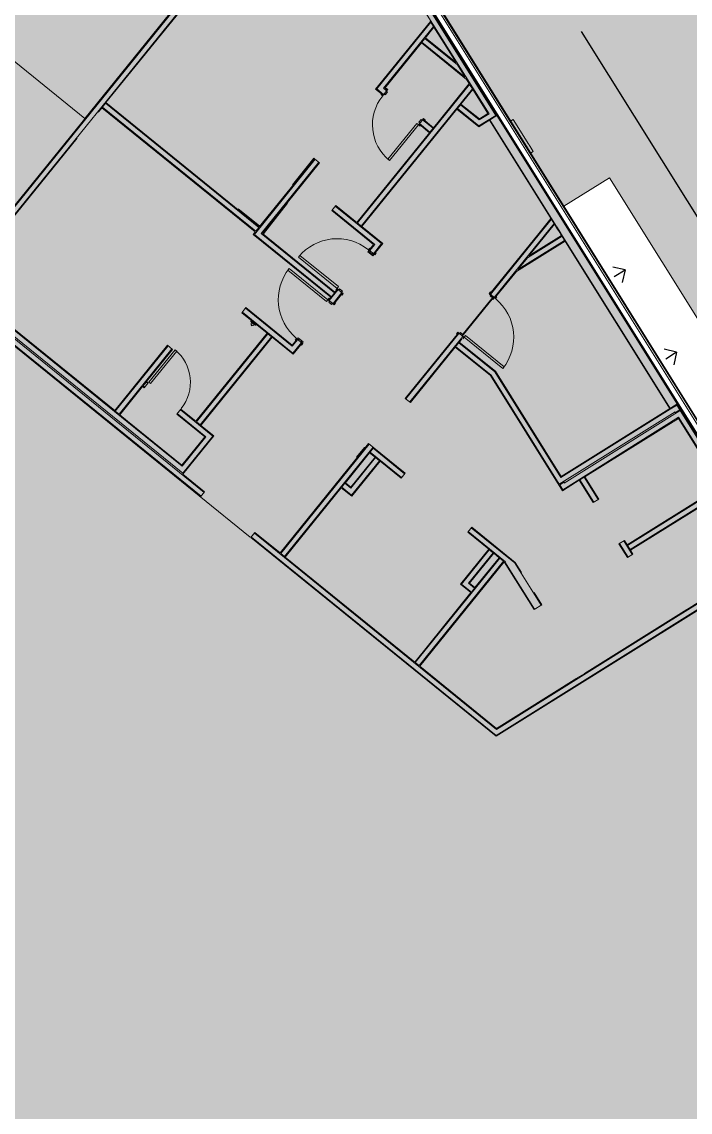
# Model space of a CAD drawing. Header units: metres. Extents: x 3 to 509016, y 4 to 6969473.
# Drawn here: x 507875.49 to 507887.87, y 6967130.68 to 6967150.89 of the extents above; entities that cross this region are included whole.
import ezdxf

# ---------------------------------------------------------------- set-up
doc = ezdxf.new("R2010")
doc.units = ezdxf.units.M
doc.linetypes.add('DASHED', pattern=[19.05, 12.7, -6.35])
doc.linetypes.add('ISO-DATUM', pattern=[30, 25, -5])
doc.layers.add('A-DOOR', color=252, linetype='Continuous', lineweight=5, plot=False)
for name, color, linetype, lineweight in [('A-DOOR-FRAM', 252, 'Continuous', 5), ('A-SIGN', 252, 'Continuous', 5), ('A-WALL', 252, 'Continuous', 5), ('E-ELEC-FIXT', 252, 'Continuous', 5), ('F-FIRE', 252, 'Continuous', 5)]:
    doc.layers.add(name, color=color, linetype=linetype, lineweight=lineweight)
doc.layers.add('C_HATCH_PR_BUILDING', color=7, linetype='Continuous', true_color=0xffffff)
doc.layers.add('HATCH_PAVEMENT_FOOTPATH', color=7, linetype='Continuous', true_color=0xffe8a3)
for name, color, linetype in [('CIV_BUILDING FOOTPRINT', 252, 'ISO-DATUM'), ('CIV_BUILDING ROOF', 7, 'DASHED'), ('HATCH_LANDSCAPE', 1, 'Continuous'), ('PAV_FOOTPATH', 252, 'Continuous'), ('XREF', 7, 'Continuous')]:
    doc.layers.add(name, color=color, linetype=linetype)
pattern_1 = [(212.013854887, (0, 0), (-0.28538859865, -1.2375190291), [0.238125, -1.557926224]), (167.013854887, (0, 0), (-0.28538859868, -1.23751902925), [0.238125, -1.031875]), (257.013854887, (0, 0), (1.23751902925, -0.28538859868), [0.238125, -1.031875])]

# ---------------------------------------------------------------- blocks, each defined once
blk = doc.blocks.new('XD_HATCH')
at = {"layer": 'C_HATCH_PR_BUILDING'}
h = blk.add_hatch(color=256, dxfattribs=at)
h.dxf.hatch_style = 1
h.paths.add_polyline_path([(507766.711, 6967255.442), (507736.522, 6967229.203), (507736.707, 6967228.989), (507736.687, 6967228.971), (507782.566, 6967176.226), (507795.661, 6967161.161), (507797.004, 6967162.328), (507817.315, 6967142.708), (507816.19, 6967141.318), (507902.111, 6967071.732), (507911.801, 6967083.72), (507919.918, 6967093.76), (507927.265, 6967102.833), (507888.211, 6967134.462), (507891.102, 6967138.268), (507841.624, 6967217.742), (507824.766, 6967203.095), (507829.311, 6967190.607), (507825.752, 6967187.514), (507795.494, 6967222.404)])
at = {"layer": 'HATCH_LANDSCAPE', "ltscale": 0.5}
h = blk.add_hatch(dxfattribs=at)
h.set_pattern_fill('GRASS', color=256, scale=0.05)
h.set_pattern_definition(pattern_1)
edge = h.paths.add_edge_path()
edge.add_line((507834.619, 6967286.6), (507833.774, 6967278.377))
edge.add_line((507833.774, 6967278.377), (507834.456, 6967266.573))
edge.add_arc((507833.441, 6967266.388), 1.033, -56.8269, 10.3208, ccw=False)
edge.add_line((507834.005, 6967265.524), (507833.703, 6967265.335))
edge.add_line((507833.703, 6967265.335), (507831.859, 6967265.881))
edge.add_arc((507790.577, 6967261.197), 41.547, 6.4744, 11.73)
edge.add_arc((507652.927, 6967269.57), 178.33, 0.02359, 2.7177)
edge.add_arc((507863.894, 6967277.588), 32.841, 156.3818, 179.2382, ccw=False)
edge.add_line((507833.804, 6967290.746), (507834.868, 6967290.304))
edge.add_line((507834.868, 6967290.304), (507834.619, 6967286.6))
edge = h.paths.add_edge_path()
edge.add_line((507840.376, 6967264.203), (507839.011, 6967268.622))
edge.add_line((507839.011, 6967268.622), (507838.949, 6967268.963))
edge.add_line((507838.949, 6967268.963), (507838.964, 6967269.463))
edge.add_line((507838.964, 6967269.463), (507838.799, 6967271.471))
edge.add_line((507838.799, 6967271.471), (507838.543, 6967271.981))
edge.add_line((507838.543, 6967271.981), (507838.328, 6967272.489))
edge.add_line((507838.328, 6967272.489), (507838.181, 6967272.995))
edge.add_line((507838.181, 6967272.995), (507838.053, 6967273.5))
edge.add_line((507838.053, 6967273.5), (507837.435, 6967274.536))
edge.add_line((507837.435, 6967274.536), (507837.442, 6967274.83))
edge.add_line((507837.442, 6967274.83), (507837.523, 6967275.333))
edge.add_line((507837.523, 6967275.333), (507837.451, 6967275.831))
edge.add_line((507837.451, 6967275.831), (507837.401, 6967276.329))
edge.add_line((507837.401, 6967276.329), (507837.386, 6967276.829))
edge.add_line((507837.386, 6967276.829), (507837.371, 6967277.329))
edge.add_line((507837.371, 6967277.329), (507837.356, 6967277.829))
edge.add_line((507837.356, 6967277.829), (507837.287, 6967278.326))
edge.add_line((507837.287, 6967278.326), (507837.62, 6967280.304))
edge.add_line((507837.62, 6967280.304), (507837.729, 6967281.298))
edge.add_line((507837.729, 6967281.298), (507837.757, 6967281.798))
edge.add_line((507837.757, 6967281.798), (507837.764, 6967283.303))
edge.add_line((507837.764, 6967283.303), (507837.8, 6967283.802))
edge.add_line((507837.8, 6967283.802), (507837.9, 6967284.295))
edge.add_line((507837.9, 6967284.295), (507838.189, 6967285.273))
edge.add_line((507838.189, 6967285.273), (507838.271, 6967285.767))
edge.add_line((507838.271, 6967285.767), (507838.327, 6967286.264))
edge.add_line((507838.327, 6967286.264), (507837.056, 6967286.299))
edge.add_line((507837.056, 6967286.299), (507837.084, 6967286.024))
edge.add_line((507837.084, 6967286.024), (507836.287, 6967278.302))
edge.add_line((507836.287, 6967278.302), (507836.788, 6967269.762))
edge.add_line((507836.788, 6967269.762), (507836.997, 6967265.973))
edge.add_arc((507835.437, 6967265.897), 1.562, -51.2364, 2.7548, ccw=False)
edge.add_line((507836.415, 6967264.68), (507834.762, 6967263.639))
edge.add_line((507834.762, 6967263.639), (507834.412, 6967261.651))
edge.add_line((507834.412, 6967261.651), (507838.337, 6967255.37))
edge.add_arc((507838.634, 6967255.555), 0.35, 211.9938, 302.0004)
edge.add_line((507838.819, 6967255.258), (507843.102, 6967257.934))
edge.add_line((507843.102, 6967257.934), (507849.885, 6967247.077))
edge.add_line((507849.885, 6967247.077), (507845.677, 6967244.448))
edge.add_arc((507845.863, 6967244.151), 0.35, 121.996, 211.996)
edge.add_line((507845.566, 6967243.966), (507846.361, 6967242.694))
edge.add_arc((507846.658, 6967242.879), 0.35, 211.996, 301.996)
edge.add_line((507846.843, 6967242.582), (507851.051, 6967245.211))
edge.add_line((507851.051, 6967245.211), (507857.832, 6967234.357))
edge.add_line((507857.832, 6967234.357), (507858.999, 6967232.49))
edge.add_line((507858.999, 6967232.49), (507868.429, 6967217.396))
edge.add_line((507868.429, 6967217.396), (507869.595, 6967215.53))
edge.add_line((507869.595, 6967215.53), (507879.027, 6967200.434))
edge.add_line((507879.027, 6967200.434), (507880.192, 6967198.568))
edge.add_line((507880.192, 6967198.568), (507889.624, 6967183.472))
edge.add_line((507889.624, 6967183.472), (507890.865, 6967181.652))
edge.add_line((507890.865, 6967181.652), (507890.789, 6967181.606))
edge.add_line((507890.789, 6967181.606), (507900.221, 6967166.51))
edge.add_line((507900.221, 6967166.51), (507895.938, 6967163.835))
edge.add_arc((507896.124, 6967163.538), 0.35, 121.994, 211.996)
edge.add_line((507895.827, 6967163.352), (507896.621, 6967162.08))
edge.add_arc((507896.918, 6967162.266), 0.35, 211.9984, 301.996)
edge.add_line((507897.104, 6967161.969), (507901.387, 6967164.645))
edge.add_line((507901.387, 6967164.645), (507910.818, 6967149.549))
edge.add_line((507910.818, 6967149.549), (507906.547, 6967146.881))
edge.add_arc((507906.765, 6967146.603), 0.353, 128.0734, 218.4885)
edge.add_line((507906.488, 6967146.383), (507907.808, 6967145.097))
edge.add_line((507907.808, 6967145.097), (507909.402, 6967144.174))
edge.add_line((507909.402, 6967144.174), (507911.182, 6967145.032))
edge.add_line((507911.182, 6967145.032), (507911.594, 6967146.466))
edge.add_line((507911.594, 6967146.466), (507913.312, 6967147.539))
edge.add_line((507913.312, 6967147.539), (507911.761, 6967150.315))
edge.add_line((507911.761, 6967150.315), (507911.352, 6967151.138))
edge.add_line((507911.352, 6967151.138), (507910.312, 6967152.847))
edge.add_line((507910.312, 6967152.847), (507910.025, 6967153.257))
edge.add_line((507910.025, 6967153.257), (507908.239, 6967155.678))
edge.add_line((507908.239, 6967155.678), (507906.818, 6967157.738))
edge.add_line((507906.818, 6967157.738), (507905.147, 6967160.231))
edge.add_line((507905.147, 6967160.231), (507902.661, 6967164.574))
edge.add_line((507902.661, 6967164.574), (507901.689, 6967166.325))
edge.add_line((507901.689, 6967166.325), (507890.349, 6967184.591))
edge.add_line((507890.349, 6967184.591), (507887.924, 6967188.382))
edge.add_line((507887.924, 6967188.382), (507882.264, 6967197.226))
edge.add_line((507882.264, 6967197.226), (507881.085, 6967198.949))
edge.add_line((507881.085, 6967198.949), (507875.215, 6967208.149))
edge.add_line((507875.215, 6967208.149), (507870.718, 6967215.363))
edge.add_line((507870.718, 6967215.363), (507864.581, 6967226.267))
edge.add_line((507864.581, 6967226.267), (507858.704, 6967235.079))
edge.add_line((507858.704, 6967235.079), (507856.242, 6967238.744))
edge.add_line((507856.242, 6967238.744), (507855.102, 6967240.39))
edge.add_line((507855.102, 6967240.39), (507854.817, 6967240.802))
edge.add_line((507854.817, 6967240.802), (507854.062, 6967242.099))
edge.add_line((507854.062, 6967242.099), (507852.576, 6967244.708))
edge.add_line((507852.576, 6967244.708), (507851.066, 6967247.302))
edge.add_line((507851.066, 6967247.302), (507849.539, 6967249.885))
edge.add_line((507849.539, 6967249.885), (507848.995, 6967250.724))
edge.add_line((507848.995, 6967250.724), (507848.723, 6967251.144))
edge.add_line((507848.723, 6967251.144), (507848.44, 6967251.557))
edge.add_line((507848.44, 6967251.557), (507847.862, 6967252.375))
edge.add_line((507847.862, 6967252.375), (507847.336, 6967253.225))
edge.add_line((507847.336, 6967253.225), (507845.798, 6967255.801))
edge.add_line((507845.798, 6967255.801), (507844.219, 6967258.446))
edge.add_line((507844.219, 6967258.446), (507842.85, 6967261.022))
edge.add_line((507842.85, 6967261.022), (507842.611, 6967261.461))
edge.add_line((507842.611, 6967261.461), (507842.041, 6967262.286))
edge.add_line((507842.041, 6967262.286), (507840.376, 6967264.203))
h = blk.add_hatch(dxfattribs=at)
h.set_pattern_fill('GRASS', color=256, scale=0.05)
h.set_pattern_definition(pattern_1)
h.paths.add_polyline_path([(507886.377, 6967147.998), (507885.53, 6967147.47), (507891.34, 6967138.167), (507892.187, 6967138.699)])
at = {"layer": 'HATCH_PAVEMENT_FOOTPATH'}
h = blk.add_hatch(color=256, dxfattribs=at)
h.dxf.hatch_style = 1
h.paths.add_polyline_path([(507855.988, 6967203.904), (507855.267, 6967203.453), (507851.346, 6967209.729), (507852.067, 6967210.18), (507846.702, 6967218.854), (507842.569, 6967216.257), (507845.691, 6967211.232), (507847.637, 6967208.117), (507848.485, 6967208.647), (507852.796, 6967201.748), (507851.955, 6967201.229), (507857.494, 6967192.36), (507858.333, 6967192.884), (507864.73, 6967182.646), (507863.889, 6967182.121), (507868.174, 6967175.259), (507869.018, 6967175.783), (507876.548, 6967163.73), (507875.704, 6967163.202), (507876.698, 6967161.611), (507877.542, 6967162.139), (507884.045, 6967151.731), (507883.199, 6967151.203), (507885.53, 6967147.47), (507886.376, 6967147.999), (507891.925, 6967139.118), (507895.007, 6967139.847), (507892.377, 6967144.056), (507893.098, 6967144.506), (507887.799, 6967152.987), (507887.078, 6967152.537), (507883.105, 6967158.897), (507883.825, 6967159.348), (507877.202, 6967169.949), (507876.481, 6967169.498), (507872.488, 6967175.891), (507873.208, 6967176.341), (507866.585, 6967186.942), (507865.864, 6967186.492), (507861.89, 6967192.852), (507862.611, 6967193.303)])
blk = doc.blocks.new('25027_BNP_Skygate Play-Sheet - 000101 - SITE PLAN')
at = {"layer": 'A-DOOR'}
for p, q in [((-2384102, 3977776), (-2384064, 3977789)), ((-2383851, 3977048), (-2384102, 3977776)), ((-2384064, 3977789), (-2383814, 3977061)), ((-2383814, 3977061), (-2383851, 3977048)), ((-2383668, 3974504), (-2384538, 3974205)), ((-2384525, 3974167), (-2383655, 3974467)), ((-2383655, 3974467), (-2383668, 3974504)), ((-2384538, 3974205), (-2384525, 3974167)), ((-2384436, 3973910), (-2383566, 3974209)), ((-2383553, 3974172), (-2384423, 3973872)), ((-2383566, 3974209), (-2383553, 3974172)), ((-2384423, 3973872), (-2384436, 3973910)), ((-2386452, 3972393), (-2387322, 3972093)), ((-2387309, 3972055), (-2386439, 3972355)), ((-2386439, 3972355), (-2386452, 3972393)), ((-2387322, 3972093), (-2387309, 3972055)), ((-2382940, 3971830), (-2382902, 3971843)), ((-2382663, 3971027), (-2382940, 3971830)), ((-2382902, 3971843), (-2382626, 3971040)), ((-2382626, 3971040), (-2382663, 3971027))]:
    blk.add_line(p, q, dxfattribs=at)
for centre, radius, start, end in [((-2384064, 3977789), 770, 199, 289), ((-2384525, 3974167), 920, 19.0004, 109.0004), ((-2384436, 3973910), 920, 289.0004, 19.0004), ((-2386452, 3972393), 920, 199, 289), ((-2382663, 3971027), 850, 19, 109)]:
    blk.add_arc(centre, radius, start, end, dxfattribs=at)
at = {"layer": 'A-DOOR-FRAM'}
for p, q in [((-2384979, 3975026), (-2384966, 3975030)), ((-2384967, 3975028), (-2384977, 3975025)), ((-2384963, 3975016), (-2384967, 3975028)), ((-2384966, 3975030), (-2384961, 3975016)), ((-2384866, 3975027), (-2384828, 3975040)), ((-2384825, 3975039), (-2384864, 3975025)), ((-2384864, 3975025), (-2384839, 3975034)), ((-2384851, 3975070), (-2384837, 3975075)), ((-2384846, 3975056), (-2384851, 3975070)), ((-2384839, 3975072), (-2384848, 3975069)), ((-2384848, 3975069), (-2384844, 3975057)), ((-2384844, 3975057), (-2384846, 3975056)), ((-2384828, 3975040), (-2384839, 3975072)), ((-2384837, 3975075), (-2384825, 3975039)), ((-2384967, 3974990), (-2384979, 3975026)), ((-2384977, 3975025), (-2384966, 3974993)), ((-2384928, 3975003), (-2384967, 3974990)), ((-2384966, 3974993), (-2384927, 3975006)), ((-2384961, 3975016), (-2384963, 3975016)), ((-2384953, 3974995), (-2384928, 3975003)), ((-2384920, 3974980), (-2384928, 3975003)), ((-2384920, 3974980), (-2384928, 3975003)), ((-2384927, 3975006), (-2384919, 3974982)), ((-2384927, 3975006), (-2384919, 3974982)), ((-2384856, 3975002), (-2384920, 3974980)), ((-2384919, 3974982), (-2384858, 3975003)), ((-2384858, 3975003), (-2384919, 3974982)), ((-2384858, 3975003), (-2384866, 3975027)), ((-2384858, 3975003), (-2384866, 3975027)), ((-2384864, 3975025), (-2384856, 3975002)), ((-2384864, 3975025), (-2384856, 3975002)), ((-2384666, 3974116), (-2384627, 3974130)), ((-2384654, 3974080), (-2384666, 3974116)), ((-2384625, 3974128), (-2384663, 3974115)), ((-2384663, 3974115), (-2384652, 3974083)), ((-2384640, 3974085), (-2384654, 3974080)), ((-2384652, 3974083), (-2384643, 3974086)), ((-2384647, 3974099), (-2384645, 3974099)), ((-2384643, 3974086), (-2384647, 3974099)), ((-2384645, 3974099), (-2384640, 3974085)), ((-2384635, 3974153), (-2384571, 3974175)), ((-2384627, 3974130), (-2384635, 3974153)), ((-2384572, 3974173), (-2384633, 3974152)), ((-2384633, 3974152), (-2384625, 3974128)), ((-2384564, 3974149), (-2384572, 3974173)), ((-2384571, 3974175), (-2384563, 3974152)), ((-2384525, 3974163), (-2384564, 3974149)), ((-2384563, 3974152), (-2384524, 3974165)), ((-2384530, 3974139), (-2384528, 3974140)), ((-2384525, 3974125), (-2384530, 3974139)), ((-2384528, 3974140), (-2384524, 3974127)), ((-2384514, 3974130), (-2384525, 3974163)), ((-2384512, 3974129), (-2384525, 3974125)), ((-2384524, 3974165), (-2384512, 3974129)), ((-2384524, 3974127), (-2384514, 3974130)), ((-2384578, 3973903), (-2384591, 3973899)), ((-2384591, 3973899), (-2384579, 3973863)), ((-2384589, 3973898), (-2384579, 3973901)), ((-2384577, 3973865), (-2384589, 3973898)), ((-2384579, 3973901), (-2384575, 3973889)), ((-2384579, 3973863), (-2384540, 3973876)), ((-2384573, 3973889), (-2384578, 3973903)), ((-2384539, 3973879), (-2384577, 3973865)), ((-2384575, 3973889), (-2384573, 3973889)), ((-2384540, 3973876), (-2384532, 3973853)), ((-2384531, 3973855), (-2384539, 3973879)), ((-2384532, 3973853), (-2384468, 3973875)), ((-2384470, 3973876), (-2384531, 3973855)), ((-2384439, 3973913), (-2384478, 3973900)), ((-2384478, 3973900), (-2384470, 3973876)), ((-2384476, 3973898), (-2384437, 3973912)), ((-2384468, 3973875), (-2384476, 3973898)), ((-2384449, 3973948), (-2384463, 3973943)), ((-2384463, 3973943), (-2384458, 3973929)), ((-2384460, 3973942), (-2384451, 3973945)), ((-2384456, 3973930), (-2384460, 3973942)), ((-2384458, 3973929), (-2384456, 3973930)), ((-2384451, 3973945), (-2384439, 3973913)), ((-2384437, 3973912), (-2384449, 3973948)), ((-2384183, 3973048), (-2384247, 3973026)), ((-2384247, 3973026), (-2384239, 3973003)), ((-2384247, 3973026), (-2384239, 3973003)), ((-2384245, 3973025), (-2384184, 3973046)), ((-2384184, 3973046), (-2384245, 3973025)), ((-2384237, 3973001), (-2384245, 3973025)), ((-2384237, 3973001), (-2384245, 3973025)), ((-2384184, 3973046), (-2384176, 3973022)), ((-2384184, 3973046), (-2384176, 3973022)), ((-2384175, 3973025), (-2384183, 3973048)), ((-2384175, 3973025), (-2384183, 3973048)), ((-2384176, 3973022), (-2384137, 3973036)), ((-2384136, 3973038), (-2384175, 3973025)), ((-2384175, 3973025), (-2384150, 3973033)), ((-2384140, 3973012), (-2384142, 3973012)), ((-2384142, 3973012), (-2384137, 3972998)), ((-2384136, 3973000), (-2384140, 3973012)), ((-2384137, 3973036), (-2384126, 3973003)), ((-2384124, 3973002), (-2384136, 3973038)), ((-2384239, 3973003), (-2384278, 3972989)), ((-2384278, 3972989), (-2384266, 3972953)), ((-2384275, 3972988), (-2384237, 3973001)), ((-2384264, 3972956), (-2384275, 3972988)), ((-2384266, 3972953), (-2384252, 3972958)), ((-2384264, 3972994), (-2384239, 3973003)), ((-2384255, 3972959), (-2384264, 3972956)), ((-2384257, 3972972), (-2384259, 3972971)), ((-2384259, 3972971), (-2384255, 3972959)), ((-2384252, 3972958), (-2384257, 3972972)), ((-2384137, 3972998), (-2384124, 3973002)), ((-2384126, 3973003), (-2384136, 3973000)), ((-2386453, 3972395), (-2386465, 3972431)), ((-2386463, 3972429), (-2386452, 3972397)), ((-2386439, 3972401), (-2386413, 3972410)), ((-2386414, 3972408), (-2386439, 3972399)), ((-2386406, 3972384), (-2386414, 3972408)), ((-2386413, 3972410), (-2386405, 3972387)), ((-2386342, 3972406), (-2386406, 3972384)), ((-2386405, 3972387), (-2386344, 3972408)), ((-2386352, 3972431), (-2386313, 3972445)), ((-2386344, 3972408), (-2386352, 3972431)), ((-2386311, 3972443), (-2386350, 3972430)), ((-2386350, 3972430), (-2386342, 3972406)), ((-2386337, 3972475), (-2386323, 3972479)), ((-2386332, 3972461), (-2386337, 3972475)), ((-2386325, 3972477), (-2386334, 3972474)), ((-2386334, 3972474), (-2386330, 3972461)), ((-2386330, 3972461), (-2386332, 3972461)), ((-2386313, 3972445), (-2386325, 3972477)), ((-2386323, 3972479), (-2386311, 3972443)), ((-2386140, 3971485), (-2386152, 3971521)), ((-2386111, 3971533), (-2386149, 3971520)), ((-2386149, 3971520), (-2386138, 3971488)), ((-2386126, 3971490), (-2386140, 3971485)), ((-2386138, 3971526), (-2386113, 3971534)), ((-2386138, 3971488), (-2386129, 3971491)), ((-2386133, 3971503), (-2386131, 3971504)), ((-2386129, 3971491), (-2386133, 3971503)), ((-2386131, 3971504), (-2386126, 3971490)), ((-2386113, 3971534), (-2386126, 3971530)), ((-2386121, 3971558), (-2386057, 3971580)), ((-2386113, 3971534), (-2386121, 3971558)), ((-2386058, 3971578), (-2386119, 3971557)), ((-2386119, 3971557), (-2386111, 3971533)), ((-2386113, 3971534), (-2386116, 3971542)), ((-2386114, 3971542), (-2386111, 3971533)), ((-2386050, 3971554), (-2386058, 3971578)), ((-2386057, 3971580), (-2386049, 3971556)), ((-2386050, 3971554), (-2386053, 3971563)), ((-2386051, 3971564), (-2386049, 3971556)), ((-2386011, 3971567), (-2386050, 3971554)), ((-2386049, 3971556), (-2386010, 3971570)), ((-2386024, 3971565), (-2386049, 3971556)), ((-2386016, 3971543), (-2386014, 3971544)), ((-2386011, 3971529), (-2386016, 3971543)), ((-2386014, 3971544), (-2386010, 3971532)), ((-2386000, 3971535), (-2386011, 3971567)), ((-2385998, 3971534), (-2386011, 3971529)), ((-2386010, 3971570), (-2385998, 3971534)), ((-2386010, 3971532), (-2386000, 3971535)), ((-2381845, 3971265), (-2381868, 3971257)), ((-2381868, 3971257), (-2381846, 3971193)), ((-2381866, 3971256), (-2381842, 3971264)), ((-2381845, 3971195), (-2381866, 3971256)), ((-2381822, 3971316), (-2381858, 3971304)), ((-2381858, 3971304), (-2381845, 3971265)), ((-2381855, 3971303), (-2381823, 3971314)), ((-2381842, 3971264), (-2381855, 3971303)), ((-2381846, 3971193), (-2381822, 3971201)), ((-2381821, 3971203), (-2381845, 3971195)), ((-2381820, 3971304), (-2381832, 3971300)), ((-2381832, 3971298), (-2381817, 3971303)), ((-2381832, 3971300), (-2381832, 3971298)), ((-2381823, 3971314), (-2381820, 3971304)), ((-2381817, 3971303), (-2381822, 3971316)), ((-2381822, 3971201), (-2381809, 3971162)), ((-2381808, 3971165), (-2381821, 3971203)), ((-2382665, 3971026), (-2382701, 3971014)), ((-2382701, 3971014), (-2382697, 3971000)), ((-2382699, 3971012), (-2382667, 3971023)), ((-2382695, 3971003), (-2382699, 3971012)), ((-2382697, 3971000), (-2382683, 3971005)), ((-2382683, 3971007), (-2382695, 3971003)), ((-2382683, 3971005), (-2382683, 3971007)), ((-2382667, 3971023), (-2382653, 3970985)), ((-2382652, 3970987), (-2382665, 3971026)), ((-2382653, 3970985), (-2382630, 3970993)), ((-2382628, 3970995), (-2382652, 3970987)), ((-2382630, 3970993), (-2382609, 3970932)), ((-2382606, 3970931), (-2382628, 3970995)), ((-2381809, 3971162), (-2381773, 3971175)), ((-2381776, 3971176), (-2381808, 3971165)), ((-2381778, 3971188), (-2381792, 3971183)), ((-2381792, 3971183), (-2381791, 3971181)), ((-2381791, 3971181), (-2381779, 3971185)), ((-2381779, 3971185), (-2381776, 3971176)), ((-2381773, 3971175), (-2381778, 3971188)), ((-2382643, 3970890), (-2382657, 3970885)), ((-2382657, 3970885), (-2382652, 3970872)), ((-2382654, 3970884), (-2382642, 3970888)), ((-2382651, 3970874), (-2382654, 3970884)), ((-2382652, 3970872), (-2382617, 3970884)), ((-2382619, 3970885), (-2382651, 3970874)), ((-2382642, 3970888), (-2382643, 3970890)), ((-2382609, 3970932), (-2382632, 3970924)), ((-2382632, 3970924), (-2382619, 3970885)), ((-2382630, 3970923), (-2382606, 3970931)), ((-2382617, 3970884), (-2382630, 3970923))]:
    blk.add_line(p, q, dxfattribs=at)
at = {"layer": 'A-SIGN'}
for p, q in [((-2387281, 3975261), (-2387284, 3975260)), ((-2387284, 3975260), (-2387207, 3975038)), ((-2387205, 3975039), (-2387281, 3975261)), ((-2387207, 3975038), (-2387205, 3975039))]:
    blk.add_line(p, q, dxfattribs=at)
at = {"layer": 'A-WALL'}
for p, q in [((-2386344, 3978113), (-2373995, 3982365)), ((-2380595, 3979950), (-2385825, 3978149)), ((-2380595, 3979950), (-2377072, 3969719)), ((-2377051, 3969704), (-2380586, 3979969)), ((-2381493, 3979783), (-2386372, 3978103)), ((-2386367, 3978089), (-2381488, 3979769)), ((-2386338, 3978004), (-2381459, 3979684)), ((-2380651, 3979836), (-2384468, 3978521)), ((-2384174, 3978606), (-2380660, 3979817)), ((-2380660, 3979817), (-2379526, 3976523)), ((-2380651, 3979836), (-2377198, 3969809)), ((-2384468, 3978521), (-2385711, 3978093)), ((-2385692, 3978084), (-2384463, 3978507)), ((-2384463, 3978507), (-2384288, 3978567)), ((-2384288, 3978567), (-2384069, 3977931)), ((-2384189, 3978602), (-2384274, 3978572)), ((-2384274, 3978572), (-2383766, 3977099)), ((-2384189, 3978602), (-2383681, 3977128)), ((-2383667, 3977133), (-2384174, 3978606)), ((-2386344, 3978113), (-2387495, 3977717)), ((-2386372, 3978103), (-2386333, 3977990)), ((-2386333, 3977990), (-2385844, 3978158)), ((-2385844, 3978158), (-2385547, 3977295)), ((-2385825, 3978149), (-2385537, 3977314)), ((-2385711, 3978093), (-2385482, 3977428)), ((-2385472, 3977447), (-2385692, 3978084)), ((-2384069, 3977931), (-2384104, 3977918)), ((-2384104, 3977918), (-2384065, 3977805)), ((-2384100, 3977904), (-2384064, 3977916)), ((-2384034, 3977831), (-2384064, 3977916)), ((-2387507, 3977713), (-2393038, 3975808)), ((-2387502, 3977699), (-2393023, 3975798)), ((-2387468, 3977599), (-2387507, 3977713)), ((-2384840, 3977665), (-2385472, 3977447)), ((-2384801, 3977552), (-2384840, 3977665)), ((-2384070, 3977819), (-2384034, 3977831)), ((-2384065, 3977805), (-2384029, 3977817)), ((-2384029, 3977817), (-2383780, 3977094)), ((-2387472, 3977614), (-2392933, 3975734)), ((-2388035, 3977404), (-2387468, 3977599)), ((-2385537, 3977314), (-2384806, 3977566)), ((-2385482, 3977428), (-2384835, 3977651)), ((-2385137, 3977436), (-2384801, 3977552)), ((-2391070, 3976359), (-2388148, 3977365)), ((-2388148, 3977365), (-2387610, 3975801)), ((-2388049, 3977399), (-2388134, 3977370)), ((-2387285, 3974905), (-2388134, 3977370)), ((-2387200, 3974934), (-2388049, 3977399)), ((-2387186, 3974939), (-2388035, 3977404)), ((-2385547, 3977295), (-2385251, 3977397)), ((-2385251, 3977397), (-2384567, 3975411)), ((-2385152, 3977431), (-2385237, 3977402)), ((-2385237, 3977402), (-2384553, 3975416)), ((-2385152, 3977431), (-2384468, 3975445)), ((-2384454, 3975450), (-2385137, 3977436)), ((-2383780, 3977094), (-2383667, 3977133)), ((-2379288, 3976207), (-2377019, 3976988)), ((-2392918, 3975723), (-2391183, 3976320)), ((-2391183, 3976320), (-2390374, 3973968)), ((-2391084, 3976354), (-2391169, 3976325)), ((-2391169, 3976325), (-2390360, 3973973)), ((-2391084, 3976354), (-2390274, 3974003)), ((-2390531, 3974795), (-2391070, 3976359)), ((-2378115, 3972803), (-2379288, 3976207)), ((-2379293, 3975847), (-2379322, 3975932)), ((-2393038, 3975808), (-2393038, 3969704)), ((-2393023, 3969719), (-2393023, 3975798)), ((-2392933, 3971566), (-2392933, 3975734)), ((-2392918, 3973969), (-2392918, 3975723)), ((-2387610, 3975801), (-2387846, 3975720)), ((-2387846, 3975720), (-2387575, 3974932)), ((-2387827, 3975711), (-2387605, 3975787)), ((-2387827, 3975711), (-2387560, 3974937)), ((-2387576, 3975702), (-2387712, 3975655)), ((-2387712, 3975655), (-2387475, 3974966)), ((-2387693, 3975645), (-2387571, 3975688)), ((-2387461, 3974971), (-2387693, 3975645)), ((-2387576, 3975702), (-2387605, 3975787)), ((-2387571, 3975688), (-2387339, 3975014)), ((-2383884, 3975646), (-2384454, 3975450)), ((-2383844, 3975533), (-2383884, 3975646)), ((-2379288, 3975833), (-2382746, 3974642)), ((-2379283, 3975819), (-2382741, 3974628)), ((-2379254, 3975733), (-2382712, 3974543)), ((-2382707, 3974529), (-2379249, 3975719)), ((-2379254, 3975733), (-2379283, 3975819)), ((-2379249, 3975719), (-2377219, 3969824)), ((-2385021, 3975239), (-2383879, 3975632)), ((-2384906, 3975183), (-2383849, 3975547)), ((-2384887, 3975174), (-2383844, 3975533)), ((-2384553, 3975416), (-2384468, 3975445)), ((-2384567, 3975411), (-2385040, 3975248)), ((-2385040, 3975248), (-2384953, 3974997)), ((-2385021, 3975239), (-2384939, 3975002)), ((-2384953, 3974997), (-2384840, 3975036)), ((-2384906, 3975183), (-2384854, 3975031)), ((-2384840, 3975036), (-2384887, 3975174)), ((-2384840, 3975036), (-2384830, 3975007)), ((-2390295, 3974877), (-2390531, 3974795)), ((-2390304, 3974858), (-2390527, 3974781)), ((-2390304, 3974858), (-2390038, 3974084)), ((-2390024, 3974089), (-2390295, 3974877)), ((-2387575, 3974932), (-2388048, 3974769)), ((-2387334, 3974999), (-2388043, 3974755)), ((-2387304, 3974914), (-2388014, 3974670)), ((-2388009, 3974656), (-2387300, 3974900)), ((-2387560, 3974937), (-2387475, 3974966)), ((-2387339, 3975014), (-2387461, 3974971)), ((-2387304, 3974914), (-2387334, 3974999)), ((-2387300, 3974900), (-2387186, 3974939)), ((-2384944, 3974968), (-2384953, 3974997)), ((-2384830, 3975007), (-2384944, 3974968)), ((-2390527, 3974781), (-2390497, 3974696)), ((-2390360, 3974743), (-2390497, 3974696)), ((-2390492, 3974682), (-2390369, 3974724)), ((-2390260, 3974008), (-2390492, 3974682)), ((-2390369, 3974724), (-2390137, 3974050)), ((-2390360, 3974743), (-2390123, 3974055)), ((-2388048, 3974769), (-2388009, 3974656)), ((-2382765, 3974699), (-2384516, 3974096)), ((-2384511, 3974082), (-2382775, 3974680)), ((-2382775, 3974680), (-2382192, 3972987)), ((-2382746, 3974642), (-2382765, 3974699)), ((-2382741, 3974628), (-2382712, 3974543)), ((-2382218, 3974684), (-2382689, 3974515)), ((-2384482, 3973997), (-2382830, 3974565)), ((-2384477, 3973983), (-2382840, 3974546)), ((-2382613, 3973851), (-2382856, 3974528)), ((-2382840, 3974546), (-2382291, 3972953)), ((-2382830, 3974565), (-2382277, 3972958)), ((-2382178, 3972992), (-2382707, 3974529)), ((-2389546, 3974238), (-2390388, 3973948)), ((-2389551, 3974252), (-2390024, 3974089)), ((-2389512, 3974138), (-2389551, 3974252)), ((-2390492, 3973801), (-2389512, 3974138)), ((-2389517, 3974152), (-2390477, 3973822)), ((-2390137, 3974050), (-2390260, 3974008)), ((-2390123, 3974055), (-2390038, 3974084)), ((-2384538, 3974158), (-2384651, 3974119)), ((-2384651, 3974119), (-2384565, 3973870)), ((-2384637, 3974124), (-2384551, 3973875)), ((-2384552, 3974154), (-2384466, 3973904)), ((-2384516, 3974096), (-2384538, 3974158)), ((-2384511, 3974082), (-2384482, 3973997)), ((-2392918, 3973960), (-2392918, 3973810)), ((-2390373, 3973969), (-2391418, 3973969)), ((-2391418, 3973969), (-2391418, 3973801)), ((-2391418, 3973960), (-2390379, 3973960)), ((-2390486, 3973810), (-2390477, 3973822)), ((-2390388, 3973948), (-2390379, 3973960)), ((-2390374, 3973968), (-2390373, 3973969)), ((-2390360, 3973973), (-2390274, 3974003)), ((-2386835, 3973918), (-2386948, 3973879)), ((-2386948, 3973879), (-2386518, 3972631)), ((-2386425, 3972406), (-2386934, 3973884)), ((-2386340, 3972436), (-2386849, 3973913)), ((-2386326, 3972440), (-2386835, 3973918)), ((-2384565, 3973870), (-2384452, 3973909)), ((-2384452, 3973909), (-2384477, 3973983)), ((-2392918, 3971566), (-2392918, 3973801)), ((-2391418, 3973810), (-2390486, 3973810)), ((-2391418, 3973801), (-2391149, 3973801)), ((-2390711, 3973801), (-2390492, 3973801)), ((-2382371, 3973591), (-2382159, 3972999)), ((-2383156, 3973216), (-2384115, 3972886)), ((-2383160, 3973230), (-2384106, 3972905)), ((-2383121, 3973117), (-2383160, 3973230)), ((-2384277, 3973032), (-2384163, 3973071)), ((-2384263, 3972992), (-2384277, 3973032)), ((-2384150, 3973031), (-2384263, 3972992)), ((-2383126, 3973131), (-2384171, 3972771)), ((-2384164, 3973026), (-2384115, 3972886)), ((-2384163, 3973071), (-2384150, 3973031)), ((-2384106, 3972905), (-2384150, 3973031)), ((-2383594, 3972954), (-2383121, 3973117)), ((-2384263, 3972992), (-2384180, 3972752)), ((-2384249, 3972997), (-2384171, 3972771)), ((-2384180, 3972752), (-2383708, 3972915)), ((-2383708, 3972915), (-2382796, 3970267)), ((-2383608, 3972949), (-2383693, 3972920)), ((-2383693, 3972920), (-2382627, 3969824)), ((-2383608, 3972949), (-2382819, 3970656)), ((-2382897, 3970930), (-2383594, 3972954)), ((-2382291, 3972953), (-2382178, 3972992)), ((-2382159, 3972999), (-2382178, 3972992)), ((-2386518, 3972631), (-2387314, 3972357)), ((-2386513, 3972617), (-2387312, 3972342)), ((-2386484, 3972532), (-2386513, 3972617)), ((-2386484, 3972532), (-2387297, 3972252)), ((-2387294, 3972237), (-2386479, 3972518)), ((-2386479, 3972518), (-2386456, 3972449)), ((-2386439, 3972401), (-2386326, 3972440)), ((-2386415, 3972410), (-2386116, 3971542)), ((-2386116, 3971581), (-2386403, 3972414)), ((-2387314, 3972357), (-2389831, 3972357)), ((-2389831, 3972357), (-2389831, 3971989)), ((-2389816, 3972342), (-2389711, 3972342)), ((-2389816, 3969809), (-2389816, 3972342)), ((-2389726, 3972252), (-2389711, 3972252)), ((-2389726, 3972252), (-2389726, 3969719)), ((-2389711, 3972237), (-2389711, 3972342)), ((-2389696, 3972342), (-2387312, 3972342)), ((-2389696, 3969809), (-2389696, 3972342)), ((-2389606, 3972252), (-2387297, 3972252)), ((-2389606, 3969863), (-2389606, 3972252)), ((-2389591, 3972237), (-2387294, 3972237)), ((-2389591, 3969704), (-2389591, 3972237)), ((-2392933, 3969809), (-2392933, 3972035)), ((-2392918, 3969824), (-2392918, 3971869)), ((-2391218, 3971989), (-2391518, 3971989)), ((-2391518, 3971989), (-2391518, 3971869)), ((-2391518, 3971974), (-2391218, 3971974)), ((-2391518, 3971884), (-2391218, 3971884)), ((-2391518, 3971869), (-2391435, 3971869)), ((-2391435, 3971869), (-2391435, 3969824)), ((-2391330, 3971869), (-2391420, 3971869)), ((-2391420, 3971869), (-2391420, 3969824)), ((-2391330, 3971869), (-2391330, 3969824)), ((-2391315, 3969824), (-2391315, 3971869)), ((-2391315, 3971869), (-2391218, 3971869)), ((-2391218, 3971869), (-2391218, 3971989)), ((-2389831, 3971989), (-2390318, 3971989)), ((-2390318, 3971989), (-2390318, 3971869)), ((-2390318, 3971974), (-2389831, 3971974)), ((-2390318, 3971884), (-2389831, 3971884)), ((-2390318, 3971869), (-2389831, 3971869)), ((-2389831, 3971884), (-2389831, 3971974)), ((-2389831, 3971869), (-2389831, 3969824)), ((-2386140, 3971572), (-2386116, 3971581)), ((-2386125, 3971528), (-2386140, 3971572)), ((-2386024, 3971563), (-2386137, 3971524)), ((-2386137, 3971524), (-2385931, 3970926)), ((-2385549, 3969863), (-2386123, 3971529)), ((-2386116, 3971542), (-2386027, 3971572)), ((-2385569, 3970195), (-2386038, 3971558)), ((-2386027, 3971572), (-2386024, 3971563)), ((-2385554, 3970200), (-2386024, 3971563)), ((-2381683, 3971348), (-2381851, 3971290)), ((-2381851, 3971290), (-2381812, 3971177)), ((-2381846, 3971276), (-2381692, 3971329)), ((-2381817, 3971191), (-2381748, 3971215)), ((-2381812, 3971177), (-2381757, 3971196)), ((-2381757, 3971196), (-2381405, 3970175)), ((-2381269, 3969824), (-2381748, 3971215)), ((-2381174, 3969824), (-2381692, 3971329)), ((-2381158, 3969824), (-2381683, 3971348)), ((-2382662, 3971011), (-2382897, 3970930)), ((-2382892, 3970916), (-2382657, 3970997)), ((-2382623, 3970898), (-2382662, 3971011)), ((-2385931, 3970926), (-2385931, 3969863)), ((-2385826, 3970621), (-2385916, 3970883)), ((-2385916, 3970883), (-2385916, 3969863)), ((-2382892, 3970916), (-2382863, 3970831)), ((-2382863, 3970831), (-2382628, 3970912)), ((-2382858, 3970817), (-2382623, 3970898)), ((-2382805, 3970661), (-2382858, 3970817)), ((-2385826, 3970621), (-2385826, 3969863)), ((-2382819, 3970656), (-2382532, 3969824)), ((-2382516, 3969824), (-2382805, 3970661)), ((-2385811, 3970578), (-2385565, 3969863)), ((-2385811, 3969863), (-2385811, 3970578)), ((-2385454, 3969863), (-2385569, 3970195)), ((-2385438, 3969863), (-2385554, 3970200)), ((-2382796, 3970267), (-2383291, 3970096)), ((-2382791, 3970253), (-2383276, 3970086)), ((-2382762, 3970168), (-2382791, 3970253)), ((-2383291, 3969704), (-2383291, 3970096)), ((-2383276, 3970086), (-2383276, 3969719)), ((-2382762, 3970168), (-2383186, 3970022)), ((-2383186, 3970022), (-2383186, 3969809)), ((-2383171, 3970011), (-2382757, 3970154)), ((-2383171, 3969824), (-2383171, 3970011)), ((-2382757, 3970154), (-2382643, 3969824)), ((-2381405, 3970175), (-2382424, 3969824)), ((-2382378, 3969824), (-2381401, 3970161)), ((-2382102, 3969824), (-2381371, 3970075)), ((-2382056, 3969824), (-2381366, 3970061)), ((-2381371, 3970075), (-2381401, 3970161)), ((-2381366, 3970061), (-2381285, 3969824)), ((-2392933, 3969809), (-2389816, 3969809)), ((-2389831, 3969824), (-2391315, 3969824)), ((-2389711, 3969824), (-2389711, 3969719)), ((-2389711, 3969809), (-2389696, 3969809)), ((-2385771, 3969863), (-2389606, 3969863)), ((-2389606, 3969863), (-2389606, 3969704)), ((-2389606, 3969854), (-2385771, 3969854)), ((-2385625, 3969863), (-2385766, 3969863)), ((-2385766, 3969854), (-2385625, 3969854)), ((-2383291, 3969863), (-2385621, 3969863)), ((-2385621, 3969854), (-2383291, 3969854)), ((-2383186, 3969809), (-2377198, 3969809)), ((-2382643, 3969824), (-2383171, 3969824)), ((-2382627, 3969824), (-2382532, 3969824)), ((-2382424, 3969824), (-2382516, 3969824)), ((-2382378, 3969824), (-2382102, 3969824)), ((-2381285, 3969824), (-2382056, 3969824)), ((-2381269, 3969824), (-2381174, 3969824)), ((-2396309, 3969588), (-2368700, 3969588)), ((-2396243, 3969680), (-2368700, 3969680)), ((-2368700, 3969692), (-2396235, 3969692)), ((-2393038, 3969704), (-2377051, 3969704)), ((-2393023, 3969719), (-2389726, 3969719)), ((-2389711, 3969719), (-2389606, 3969719)), ((-2385353, 3969704), (-2385353, 3969692)), ((-2384427, 3969692), (-2384427, 3969704)), ((-2383276, 3969719), (-2377072, 3969719)), ((-2396340, 3969544), (-2368700, 3969544)), ((-2396334, 3969553), (-2368700, 3969553)), ((-2385372, 3969544), (-2385372, 3968544)), ((-2385372, 3968544), (-2396338, 3968544))]:
    blk.add_line(p, q, dxfattribs=at)
at = {"layer": 'E-ELEC-FIXT'}
for p, q in [((-2384216, 3975551), (-2384214, 3975547)), ((-2384110, 3975590), (-2384214, 3975554)), ((-2384107, 3975584), (-2384214, 3975547)), ((-2384214, 3975557), (-2384197, 3975563)), ((-2384214, 3975557), (-2384213, 3975554)), ((-2384213, 3975554), (-2384214, 3975557)), ((-2384196, 3975560), (-2384213, 3975554)), ((-2384196, 3975560), (-2384213, 3975554)), ((-2384198, 3975568), (-2384132, 3975591)), ((-2384197, 3975563), (-2384196, 3975560)), ((-2384196, 3975560), (-2384197, 3975563)), ((-2384181, 3975627), (-2384182, 3975626)), ((-2384182, 3975626), (-2384177, 3975612)), ((-2384176, 3975612), (-2384181, 3975627)), ((-2384171, 3975569), (-2384174, 3975568)), ((-2384174, 3975568), (-2384171, 3975569)), ((-2384171, 3975569), (-2384168, 3975570)), ((-2384168, 3975570), (-2384171, 3975569)), ((-2384161, 3975572), (-2384164, 3975571)), ((-2384164, 3975571), (-2384161, 3975572)), ((-2384156, 3975574), (-2384153, 3975575)), ((-2384154, 3975574), (-2384156, 3975574)), ((-2384151, 3975576), (-2384154, 3975574)), ((-2384153, 3975575), (-2384151, 3975576)), ((-2384107, 3975584), (-2384108, 3975588))]:
    blk.add_line(p, q, dxfattribs=at)
for start, end in [(109.8189, 199.0004), (19.0004, 108.1819)]:
    blk.add_arc((-2384165, 3975579), 35, start, end, dxfattribs=at)
for points, knots in [([(-2384216, 3975551), (-2384216, 3975551), (-2384216, 3975552), (-2384216, 3975552), (-2384216, 3975552), (-2384216, 3975552), (-2384216, 3975553), (-2384215, 3975553), (-2384215, 3975553), (-2384215, 3975553), (-2384215, 3975553), (-2384215, 3975554), (-2384215, 3975554), (-2384214, 3975554)], [0, 0, 0, 0, 0.166667, 0.25, 0.333333, 0.416667, 0.5, 0.583333, 0.666667, 0.708333, 0.75, 0.833333, 1, 1, 1, 1]), ([(-2384216, 3975551), (-2384216, 3975551), (-2384216, 3975552), (-2384216, 3975552), (-2384216, 3975552), (-2384216, 3975552), (-2384216, 3975553), (-2384215, 3975553), (-2384215, 3975553), (-2384215, 3975553), (-2384215, 3975553), (-2384215, 3975554), (-2384215, 3975554), (-2384214, 3975554)], [0, 0, 0, 0, 0.166667, 0.25, 0.333333, 0.416667, 0.5, 0.583333, 0.666667, 0.708333, 0.75, 0.833333, 1, 1, 1, 1]), ([(-2384108, 3975588), (-2384108, 3975588), (-2384108, 3975589), (-2384108, 3975589), (-2384108, 3975589), (-2384109, 3975589), (-2384109, 3975589), (-2384109, 3975590), (-2384109, 3975590), (-2384109, 3975590), (-2384110, 3975590), (-2384110, 3975590), (-2384110, 3975590), (-2384110, 3975590)], [0, 0, 0, 0, 0.166667, 0.25, 0.333333, 0.416667, 0.5, 0.583333, 0.666667, 0.708333, 0.75, 0.833333, 1, 1, 1, 1]), ([(-2384110, 3975590), (-2384110, 3975590), (-2384110, 3975590), (-2384110, 3975590), (-2384109, 3975590), (-2384109, 3975590), (-2384109, 3975590), (-2384109, 3975589), (-2384109, 3975589), (-2384108, 3975589), (-2384108, 3975589), (-2384108, 3975589), (-2384108, 3975588), (-2384108, 3975588)], [-1, -1, -1, -1, -0.833333, -0.75, -0.666667, -0.625, -0.583333, -0.5, -0.416667, -0.333333, -0.25, -0.166667, 0, 0, 0, 0])]:
    blk.add_open_spline(points, degree=3, knots=knots, dxfattribs=at)
at = {"layer": 'F-FIRE'}
for p, q in [((-2384213, 3969544), (-2384213, 3969484)), ((-2384213, 3969484), (-2384067, 3969484)), ((-2384055, 3969484), (-2383513, 3969484)), ((-2383513, 3969484), (-2383513, 3969544))]:
    blk.add_line(p, q, dxfattribs=at)
blk.add_arc((-2383863, 3969544), 60, 255.0377, 285.0377, dxfattribs=at)
blk = doc.blocks.new('XE_ARCH')
at = {"xscale": 0.001, "yscale": 0.001, "zscale": 0.001, "rotation": 121.996}
blk.add_blockref('25027_BNP_Skygate Play-Sheet - 000101 - SITE PLAN', (509988.126, 6971273.77), dxfattribs=at)
blk = doc.blocks.new('XD_DESIGN_1')
at = {"layer": 'CIV_BUILDING FOOTPRINT'}
blk.add_lwpolyline([(507766.713, 6967255.443), (507736.521, 6967229.201), (507795.661, 6967161.161), (507797.005, 6967162.329), (507817.315, 6967142.708), (507816.19, 6967141.319), (507902.111, 6967071.732), (507918.73, 6967092.373), (507927.226, 6967102.864), (507888.211, 6967134.463), (507891.284, 6967138.257), (507841.636, 6967217.752), (507824.767, 6967203.096), (507829.281, 6967190.691), (507825.699, 6967187.577), (507766.713, 6967255.443)], dxfattribs=at)
at = {"layer": 'CIV_BUILDING ROOF'}
blk.add_lwpolyline([(507891.264, 6967138.289), (507892.59, 6967139.94), (507841.017, 6967222.487), (507822.83, 6967202.525), (507826.809, 6967191.59), (507825.923, 6967190.495), (507813.437, 6967204.861), (507810.485, 6967215.98), (507803.585, 6967223.894), (507799.773, 6967220.581), (507768.547, 6967256.507), (507766.974, 6967255.14)], dxfattribs=at)
at = {"layer": 'PAV_FOOTPATH'}
blk.add_lwpolyline([(507764.482, 6967258.927), (507766.217, 6967256.15), (507766.528, 6967255.653), (507766.713, 6967255.443), (507825.699, 6967187.577), (507829.281, 6967190.691), (507824.767, 6967203.096), (507841.635, 6967217.752), (507891.284, 6967138.257), (507888.211, 6967134.463), (507927.265, 6967102.833), (507918.73, 6967092.373), (507920.824, 6967090.677), (507929.32, 6967101.168), (507927.265, 6967102.833)], dxfattribs=at)
blk = doc.blocks.new('XD_DESIGN_2')
at = {"layer": 'CIV_BUILDING FOOTPRINT'}
blk.add_lwpolyline([(507766.713, 6967255.443), (507736.521, 6967229.201), (507795.661, 6967161.161), (507797.005, 6967162.329), (507817.315, 6967142.708), (507816.19, 6967141.319), (507902.111, 6967071.732), (507918.73, 6967092.373), (507927.226, 6967102.864), (507888.211, 6967134.463), (507891.284, 6967138.257), (507841.636, 6967217.752), (507824.767, 6967203.096), (507829.281, 6967190.691), (507825.699, 6967187.577), (507766.713, 6967255.443)], dxfattribs=at)
at = {"layer": 'CIV_BUILDING ROOF'}
blk.add_lwpolyline([(507891.264, 6967138.289), (507892.59, 6967139.94), (507841.017, 6967222.487), (507822.83, 6967202.525), (507826.809, 6967191.59), (507825.923, 6967190.495), (507813.437, 6967204.861), (507810.485, 6967215.98), (507803.585, 6967223.894), (507799.773, 6967220.581), (507768.547, 6967256.507), (507766.974, 6967255.14)], dxfattribs=at)
at = {"layer": 'PAV_FOOTPATH'}
blk.add_lwpolyline([(507764.482, 6967258.927), (507766.217, 6967256.15), (507766.528, 6967255.653), (507766.713, 6967255.443), (507825.699, 6967187.577), (507829.281, 6967190.691), (507824.767, 6967203.096), (507841.635, 6967217.752), (507891.284, 6967138.257), (507888.211, 6967134.463), (507927.265, 6967102.833), (507918.73, 6967092.373), (507920.824, 6967090.677), (507929.32, 6967101.168), (507927.265, 6967102.833)], dxfattribs=at)

msp = doc.modelspace()

# ---------------------------------------------------------------- linework, layer by layer
msp.add_lwpolyline([(507766.713, 6967255.443), (507736.522, 6967229.203), (507795.661, 6967161.161), (507797.005, 6967162.329), (507817.315, 6967142.708), (507816.19, 6967141.319), (507902.084, 6967071.741), (507927.265, 6967102.832), (507888.211, 6967134.463), (507891.284, 6967138.257), (507841.636, 6967217.752), (507824.767, 6967203.096), (507829.281, 6967190.691), (507825.699, 6967187.577), (507766.713, 6967255.443)])

# ---------------------------------------------------------------- block references
for name in ['XD_HATCH', 'XE_ARCH']:
    msp.add_blockref(name, (0, 0))
at = {"layer": 'XREF'}
for name in ['XD_HATCH', 'XE_ARCH']:
    msp.add_blockref(name, (0, 0), dxfattribs=at)

# ---------------------------------------------------------------- next in the draw order: block references
msp.add_blockref('XD_DESIGN_1', (0, 0))

# ---------------------------------------------------------------- next in the draw order: block references
msp.add_blockref('XD_DESIGN_2', (0, 0), dxfattribs=at)

doc.saveas('drawing.dxf')
